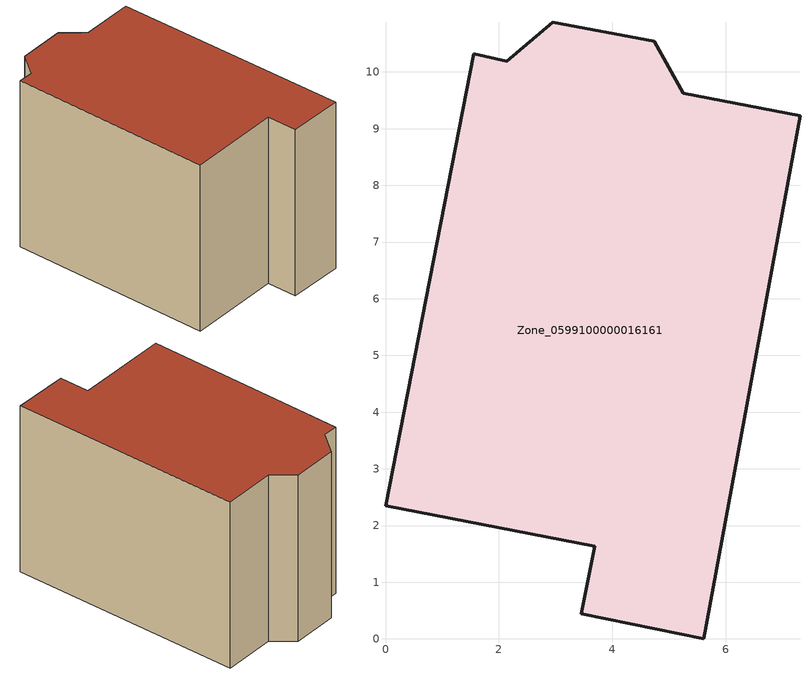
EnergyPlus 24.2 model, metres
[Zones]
Zone_0599100000016161
 floor ground (C_G): 7.31,9.23 5.61,0 3.45,0.45 3.69,1.64 0,2.35 1.56,10.32 2.14,10.19 2.95,10.88 4.74,10.54 5.25,9.62 z0
 wall outside (C_F): 5.61,0 7.31,9.23 5.25,9.62 4.74,10.54 2.95,10.88 2.14,10.19 1.56,10.32 0,2.35 3.69,1.64 3.45,0.45 5.61,0 z0:7.06
 roof outside (C_R): 2.14,10.19 1.56,10.32 0,2.35 3.69,1.64 3.45,0.45 5.61,0 7.31,9.23 5.25,9.62 4.74,10.54 2.95,10.88 z7.06
[BUILDING]
Pand.0599100000016161: North Axis=0; Terrain=City; Loads Convergence Tolerance Value=0.04; Temperature Convergence Tolerance Value=0.4; Solar Distribution=FullExterior; Maximum Number of Warmup Days=25; Minimum Number of Warmup Days=1
[Site:Location]
Rotterdam.The.Hague.AP_ZH_NLD Design_Conditions: Latitude=51.96; Longitude=4.45; Time Zone=1; Elevation=-4.5
[SITE:GROUNDTEMPERATURE:BUILDINGSURFACE]
18, 18, 18, 18, 18, 18, 18, 18, 18, 18, 18, 18
[MATERIAL] Thermal Absorptance=0.9; Solar Absorptance=0.7; Visible Absorptance=0.7
Name | Roughness | Thickness | Conductivity | Density | Specific Heat
G.TI.1946 | MediumSmooth | 0.15 | 1 | 540 | 1210
F.TI.1946 | Rough | 0.3 | 0.857143 | 1920 | 840
R.TI.1946 | MediumRough | 0.2 | 0.1 | 1500 | 1000
[CONSTRUCTION]
C_G: G.TI.1946
C_F: F.TI.1946
C_R: R.TI.1946
[ZONE]
Zone_0599100000016161: Type=1; Multiplier=1; Ceiling Height=Autocalculate; Volume=Autocalculate; Floor Area=autocalculate; Part of Total Floor Area=Yes
[ZONEINFILTRATION:DESIGNFLOWRATE]
Infil_Zone_0599100000016161: Zone or ZoneList or Space or SpaceList=Zone_0599100000016161; Schedule=AlwaysOn; Design Flow Rate Calculation Method=Flow/Area; Flow Rate per Floor Area=0.003; Constant Term Coefficient=1; Temperature Term Coefficient=0; Velocity Term Coefficient=0; Velocity Squared Term Coefficient=0
[HVACTEMPLATE:ZONE:IDEALLOADSAIRSYSTEM]
Zone_0599100000016161: Maximum Heating Supply Air Temperature=50; Minimum Cooling Supply Air Temperature=13; Maximum Heating Supply Air Humidity Ratio=0.0156; Minimum Cooling Supply Air Humidity Ratio=0.0077; Heating Limit=NoLimit; Cooling Limit=NoLimit; Dehumidification Control Type=ConstantSensibleHeatRatio; Cooling Sensible Heat Ratio=0.7; Dehumidification Setpoint=60; Humidification Control Type=None; Humidification Setpoint=30; Outdoor Air Method=None; Outdoor Air Flow Rate per Person=0.00944; Outdoor Air Flow Rate per Zone Floor Area=0; Outdoor Air Flow Rate per Zone=0; Demand Controlled Ventilation Type=None; Outdoor Air Economizer Type=NoEconomizer; Heat Recovery Type=None; Sensible Heat Recovery Effectiveness=0.7; Latent Heat Recovery Effectiveness=0.65
[ZONECONTROL:THERMOSTAT]
ThermostatControl_Zone_0599100000016161: Zone or ZoneList=Zone_0599100000016161; Control Type Schedule=DualSetpointControlType; Control 1=Thermostat_Zone_0599100000016161; Temperature Difference Between Cutout And Setpoint=0
[THERMOSTATSETPOINT:DUALSETPOINT]
Thermostat_Zone_0599100000016161: Heating Setpoint Temperature Schedule=HeatingSetpoint_Zone_0599100000016161; Cooling Setpoint Temperature Schedule=CoolingSetpoint_Zone_0599100000016161
[SCHEDULE:COMPACT]
HeatingSetpoint_Zone_0599100000016161: Through: 12/31, For: AllDays, Until: 24:00, 21
CoolingSetpoint_Zone_0599100000016161: Through: 12/31, For: AllDays, Until: 24:00, 24
DualSetpointControlType: Through: 12/31, For: AllDays, Until: 24:00, 4
AlwaysOn: Through: 12/31, For: AllDays, Until: 24:00, 1
